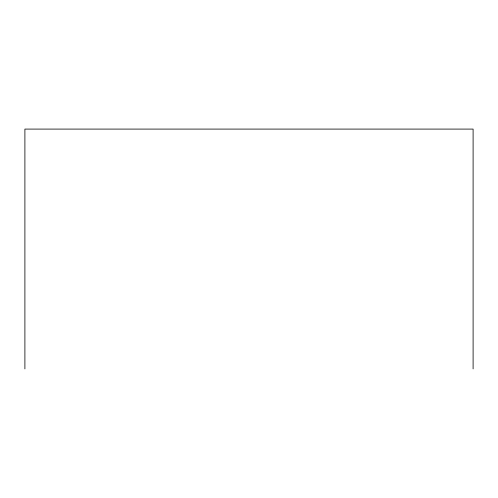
<?xml version="1.0" encoding="UTF-8"?>
<svg xmlns="http://www.w3.org/2000/svg" width="498" height="498" viewBox="0 0 498 498"><rect width="100%" height="100%" fill="white"/><g stroke="black" fill="none" stroke-linecap="round" stroke-linejoin="round"><path stroke-width="0.75" d="M473.1 368.912L473.1 129.088L24.9 129.088L24.9 368.912"/></g></svg>
